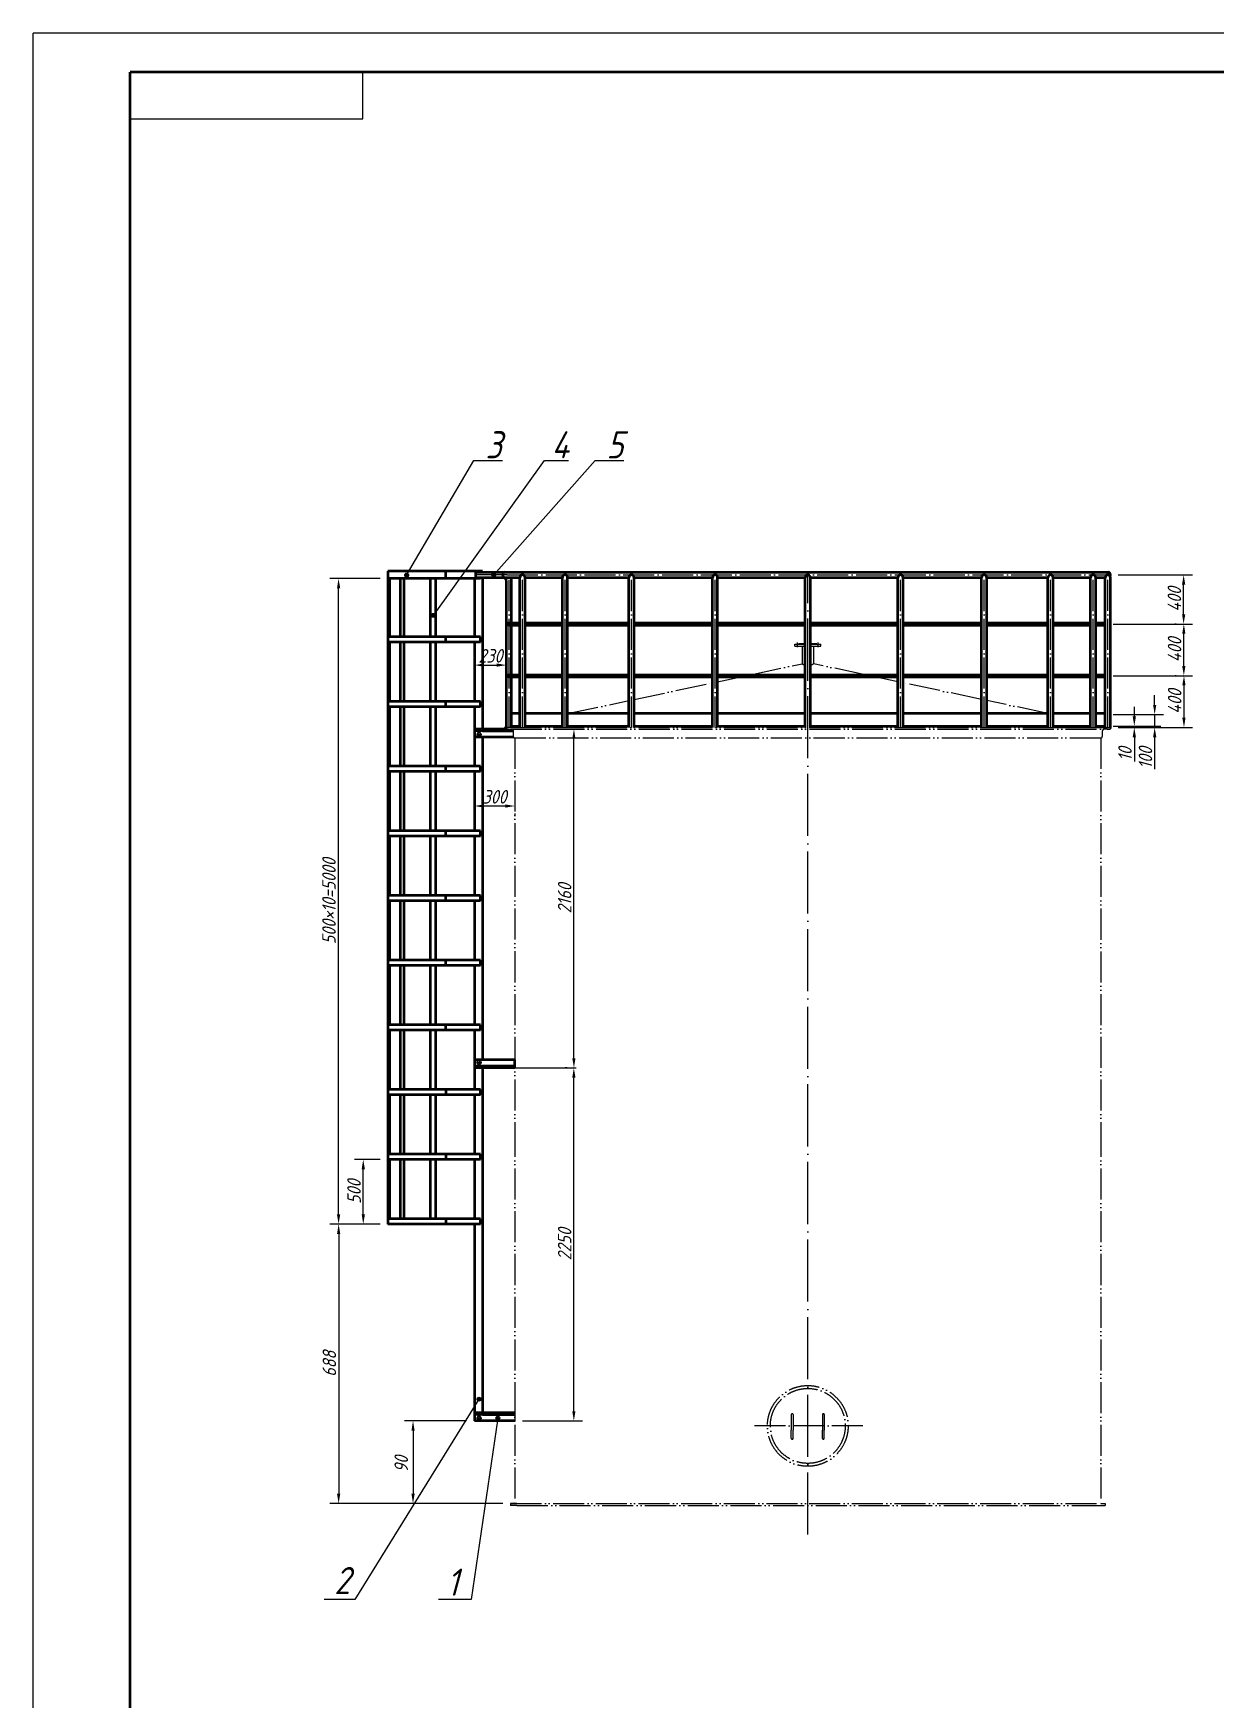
# Model space of a CAD drawing. Header units: millimetres. Extents: x 216 to 18036, y 72 to 25302.
# Drawn here: x 216 to 9362, y 12418 to 25302 of the extents above; entities that cross this region are included whole.
import ezdxf

# ---------------------------------------------------------------- set-up
doc = ezdxf.new("R2010")
doc.units = ezdxf.units.MM
for name, pattern in [('ACAD_ISO04W100', [30, 24, -3, 0, -3]), ('ACAD_ISO05W100', [33, 24, -3, 0, -3, 0, -3]), ('CENTER', [2, 1.25, -0.25, 0.25, -0.25])]:
    doc.linetypes.add(name, pattern=pattern)
for name, color, linetype in [('CL', 253, 'CENTER'), ('SM', 110, 'Continuous'), ('双点划线', 5, 'ACAD_ISO05W100'), ('双点画线', 6, 'ACAD_ISO05W100'), ('标注', 254, 'Continuous'), ('点划线', 1, 'ACAD_ISO04W100'), ('点画线', 1, 'ACAD_ISO04W100'), ('细实线', 253, 'Continuous')]:
    doc.layers.add(name, color=color, linetype=linetype)
doc.layers.add('粗实线', color=4, linetype='Continuous', lineweight=50)
doc.styles.add('GB', font='gbeitc.shx', dxfattribs={"bigfont": 'gbcbig.shx'})
doc.dimstyles.new('GB$0', dxfattribs={"dimscale": 30, "dimtxt": 3.5, "dimasz": 2.5, "dimexe": 2.25, "dimexo": 2, "dimtad": 1, "dimdec": 0, "dimtxsty": 'GB', "dimcen": 2.5, "dimadec": 0, "dimazin": 0, "dimtfac": 1, "dimtdec": 0, "dimtmove": 0, "dimatfit": 3, "dimfxl": 0, "dimarcsym": 0})

# ---------------------------------------------------------------- blocks, each defined once
blk = doc.blocks.new('*D2')
at = {"layer": 'Defpoints', "color": 0, "ltscale": 0.5}
for p in [(3628, 14574), (3153, 13935), (3907, 13935)]:
    blk.add_point(p, dxfattribs=at)
at = {"layer": '标注', "color": 0, "lineweight": -2, "ltscale": 0.5}
for p, q in [((3568, 14574), (3086, 14574)), ((3153, 14499), (3153, 14010)), ((3847, 13935), (3086, 13935))]:
    blk.add_line(p, q, dxfattribs=at)
at = {"layer": '标注', "color": 0, "ltscale": 0.5}
for points in [[(3141, 14499), (3166, 14499), (3153, 14574)], [(3141, 14010), (3166, 14010), (3153, 13935)]]:
    blk.add_solid(points, dxfattribs=at)
at = {"layer": '标注', "color": 0, "ltscale": 0.5, "insert": (3062, 14239), "char_height": 105, "attachment_point": 5, "rotation": 90, "style": 'GB'}
blk.add_mtext('90', dxfattribs=at)
blk = doc.blocks.new('*D10')
at = {"layer": 'Defpoints', "color": 0, "ltscale": 0.5}
for p in [(4397, 17303), (4405, 17303), (3941, 14574)]:
    blk.add_point(p, dxfattribs=at)
at = {"layer": '标注', "color": 0, "lineweight": -2, "ltscale": 0.5}
for p, q in [((4345, 17303), (4330, 17303)), ((4397, 14649), (4397, 17228)), ((4001, 14574), (4465, 14574))]:
    blk.add_line(p, q, dxfattribs=at)
at = {"layer": '标注', "color": 0, "ltscale": 0.5}
for points in [[(4385, 17228), (4410, 17228), (4397, 17303)], [(4385, 14649), (4410, 14649), (4397, 14574)]]:
    blk.add_solid(points, dxfattribs=at)
at = {"layer": '标注', "color": 0, "ltscale": 0.5, "insert": (4326, 15939), "char_height": 105, "attachment_point": 5, "rotation": 90, "style": 'GB'}
blk.add_mtext('2250', dxfattribs=at)
blk = doc.blocks.new('*D11')
at = {"layer": 'Defpoints', "color": 0, "ltscale": 0.5}
for p in [(2959, 16095), (2578, 13935), (3907, 13935)]:
    blk.add_point(p, dxfattribs=at)
at = {"layer": '标注', "color": 0, "lineweight": -2, "ltscale": 0.5}
for p, q in [((2899, 16095), (2510, 16095)), ((2578, 16020), (2578, 14010)), ((3847, 13935), (2510, 13935))]:
    blk.add_line(p, q, dxfattribs=at)
at = {"layer": '标注', "color": 0, "ltscale": 0.5}
for points in [[(2565, 16020), (2590, 16020), (2578, 16095)], [(2565, 14010), (2590, 14010), (2578, 13935)]]:
    blk.add_solid(points, dxfattribs=at)
at = {"layer": '标注', "color": 0, "ltscale": 0.5, "insert": (2506, 15015), "char_height": 105, "attachment_point": 5, "rotation": 90, "style": 'GB'}
blk.add_mtext('688', dxfattribs=at)
blk = doc.blocks.new('*D12')
at = {"layer": 'Defpoints', "color": 0, "ltscale": 0.5}
for p in [(2577, 21086), (2959, 21086), (2959, 16095)]:
    blk.add_point(p, dxfattribs=at)
at = {"layer": '标注', "color": 0, "lineweight": -2, "ltscale": 0.5}
for p, q in [((2899, 21086), (2510, 21086)), ((2577, 16170), (2577, 21011)), ((2899, 16095), (2510, 16095))]:
    blk.add_line(p, q, dxfattribs=at)
at = {"layer": '标注', "color": 0, "ltscale": 0.5}
for points in [[(2565, 21011), (2590, 21011), (2577, 21086)], [(2565, 16170), (2590, 16170), (2577, 16095)]]:
    blk.add_solid(points, dxfattribs=at)
at = {"layer": '标注', "color": 0, "ltscale": 0.5, "insert": (2503, 18591), "char_height": 105, "attachment_point": 5, "rotation": 90, "style": 'GB'}
blk.add_mtext('500×10=5000', dxfattribs=at)
blk = doc.blocks.new('*D3')
at = {"layer": 'Defpoints', "color": 0, "ltscale": 0.5}
for p in [(2768, 16595), (2959, 16595), (2959, 16095)]:
    blk.add_point(p, dxfattribs=at)
at = {"layer": '标注', "color": 0, "lineweight": -2, "ltscale": 0.5}
for p, q in [((2899, 16595), (2701, 16595)), ((2768, 16170), (2768, 16520)), ((2899, 16095), (2701, 16095))]:
    blk.add_line(p, q, dxfattribs=at)
at = {"layer": '标注', "color": 0, "ltscale": 0.5}
for points in [[(2756, 16520), (2781, 16520), (2768, 16595)], [(2756, 16170), (2781, 16170), (2768, 16095)]]:
    blk.add_solid(points, dxfattribs=at)
at = {"layer": '标注', "color": 0, "ltscale": 0.5, "insert": (2697, 16345), "char_height": 105, "attachment_point": 5, "rotation": 90, "style": 'GB'}
blk.add_mtext('500', dxfattribs=at)
blk = doc.blocks.new('*D14')
at = {"layer": 'Defpoints', "color": 0, "ltscale": 0.5}
for p in [(8508, 20035), (8553, 19935), (8890, 19935)]:
    blk.add_point(p, dxfattribs=at)
at = {"layer": '标注', "color": 0, "lineweight": -2, "ltscale": 0.5}
for p, q in [((8890, 20110), (8890, 20185)), ((8568, 20035), (8958, 20035)), ((8890, 20035), (8890, 19935)), ((8613, 19935), (8958, 19935)), ((8890, 19860), (8890, 19612))]:
    blk.add_line(p, q, dxfattribs=at)
at = {"layer": '标注', "color": 0, "ltscale": 0.5}
for points in [[(8878, 20110), (8903, 20110), (8890, 20035)], [(8878, 19860), (8903, 19860), (8890, 19935)]]:
    blk.add_solid(points, dxfattribs=at)
at = {"layer": '标注', "color": 0, "ltscale": 0.5, "insert": (8819, 19699), "char_height": 105, "attachment_point": 5, "rotation": 90, "style": 'GB'}
blk.add_mtext('100', dxfattribs=at)
blk = doc.blocks.new('*D15')
at = {"layer": 'Defpoints', "color": 0, "ltscale": 0.5}
for p in [(8508, 20335), (8548, 19935), (9117, 19935)]:
    blk.add_point(p, dxfattribs=at)
at = {"layer": '标注', "color": 0, "lineweight": -2, "ltscale": 0.5}
for p, q in [((8568, 20335), (9184, 20335)), ((9117, 20260), (9117, 20010)), ((8608, 19935), (9184, 19935))]:
    blk.add_line(p, q, dxfattribs=at)
at = {"layer": '标注', "color": 0, "ltscale": 0.5}
for points in [[(9104, 20260), (9129, 20260), (9117, 20335)], [(9104, 20010), (9129, 20010), (9117, 19935)]]:
    blk.add_solid(points, dxfattribs=at)
at = {"layer": '标注', "color": 0, "ltscale": 0.5, "insert": (9045, 20135), "char_height": 105, "attachment_point": 5, "rotation": 90, "style": 'GB'}
blk.add_mtext('400', dxfattribs=at)
blk = doc.blocks.new('*D16')
at = {"layer": 'Defpoints', "color": 0, "ltscale": 0.5}
for p in [(8508, 20735), (9116, 20735), (9117, 20335)]:
    blk.add_point(p, dxfattribs=at)
at = {"layer": '标注', "color": 0, "lineweight": -2, "ltscale": 0.5}
for p, q in [((8568, 20735), (9183, 20735)), ((9116, 20410), (9116, 20660)), ((9057, 20335), (9048, 20335))]:
    blk.add_line(p, q, dxfattribs=at)
at = {"layer": '标注', "color": 0, "ltscale": 0.5}
for points in [[(9103, 20660), (9128, 20660), (9116, 20735)], [(9103, 20410), (9128, 20410), (9116, 20335)]]:
    blk.add_solid(points, dxfattribs=at)
at = {"layer": '标注', "color": 0, "ltscale": 0.5, "insert": (9044, 20535), "char_height": 105, "attachment_point": 5, "rotation": 90, "style": 'GB'}
blk.add_mtext('400', dxfattribs=at)
blk = doc.blocks.new('*D5')
at = {"layer": 'Defpoints', "color": 0, "ltscale": 0.5}
for p in [(8548, 21115), (9114, 21115), (9116, 20735)]:
    blk.add_point(p, dxfattribs=at)
at = {"layer": '标注', "color": 0, "lineweight": -2, "ltscale": 0.5}
for p, q in [((8608, 21115), (9182, 21115)), ((9114, 20810), (9114, 21040)), ((9056, 20735), (9047, 20735))]:
    blk.add_line(p, q, dxfattribs=at)
at = {"layer": '标注', "color": 0, "ltscale": 0.5}
for points in [[(9102, 21040), (9127, 21040), (9114, 21115)], [(9102, 20810), (9127, 20810), (9114, 20735)]]:
    blk.add_solid(points, dxfattribs=at)
at = {"layer": '标注', "color": 0, "ltscale": 0.5, "insert": (9043, 20925), "char_height": 105, "attachment_point": 5, "rotation": 90, "style": 'GB'}
blk.add_mtext('400', dxfattribs=at)
blk = doc.blocks.new('*D6')
at = {"layer": 'Defpoints', "color": 0, "ltscale": 0.5}
for p in [(3628, 19331), (3941, 19331), (3941, 19328)]:
    blk.add_point(p, dxfattribs=at)
at = {"layer": '标注', "color": 0, "lineweight": -2, "ltscale": 0.5}
for p, q in [((3703, 19328), (3866, 19328)), ((3628, 19271), (3628, 19260)), ((3941, 19271), (3941, 19260))]:
    blk.add_line(p, q, dxfattribs=at)
at = {"layer": '标注', "color": 0, "ltscale": 0.5}
for points in [[(3703, 19340), (3703, 19315), (3628, 19328)], [(3866, 19340), (3866, 19315), (3941, 19328)]]:
    blk.add_solid(points, dxfattribs=at)
at = {"layer": '标注', "color": 0, "ltscale": 0.5, "insert": (3784, 19399), "char_height": 105, "attachment_point": 5, "style": 'GB'}
blk.add_mtext('300', dxfattribs=at)
blk = doc.blocks.new('*D7')
at = {"layer": 'Defpoints', "color": 0, "ltscale": 0.5}
for p in [(3628, 20417), (3876, 20417), (3876, 20417)]:
    blk.add_point(p, dxfattribs=at)
at = {"layer": '标注', "color": 0, "lineweight": -2, "ltscale": 0.5}
for p, q in [((3628, 20477), (3628, 20485)), ((3876, 20477), (3876, 20485)), ((3703, 20417), (3801, 20417))]:
    blk.add_line(p, q, dxfattribs=at)
at = {"layer": '标注', "color": 0, "ltscale": 0.5}
for points in [[(3703, 20430), (3703, 20405), (3628, 20417)], [(3801, 20430), (3801, 20405), (3876, 20417)]]:
    blk.add_solid(points, dxfattribs=at)
at = {"layer": '标注', "color": 0, "ltscale": 0.5, "insert": (3752, 20489), "char_height": 105, "attachment_point": 5, "style": 'GB'}
blk.add_mtext('230', dxfattribs=at)
blk = doc.blocks.new('*D17')
at = {"layer": 'Defpoints', "color": 0, "ltscale": 0.5}
for p in [(8508, 19945), (8650, 19935), (8733, 19945)]:
    blk.add_point(p, dxfattribs=at)
at = {"layer": '标注', "color": 0, "lineweight": -2, "ltscale": 0.5}
for p, q in [((8733, 20020), (8733, 20095)), ((8568, 19945), (8800, 19945)), ((8710, 19935), (8800, 19935)), ((8733, 19945), (8733, 19935)), ((8733, 19860), (8733, 19673))]:
    blk.add_line(p, q, dxfattribs=at)
at = {"layer": '标注', "color": 0, "ltscale": 0.5}
for points in [[(8720, 20020), (8745, 20020), (8733, 19945)], [(8720, 19860), (8745, 19860), (8733, 19935)]]:
    blk.add_solid(points, dxfattribs=at)
at = {"layer": '标注', "color": 0, "ltscale": 0.5, "insert": (8661, 19729), "char_height": 105, "attachment_point": 5, "rotation": 90, "style": 'GB'}
blk.add_mtext('10', dxfattribs=at)
blk = doc.blocks.new('*D8')
at = {"layer": 'Defpoints', "color": 0, "ltscale": 0.5}
for p in [(4397, 19923), (4398, 19923), (4398, 17303)]:
    blk.add_point(p, dxfattribs=at)
at = {"layer": '标注', "color": 0, "lineweight": -2, "ltscale": 0.5}
for p, q in [((4398, 17378), (4398, 19848)), ((4457, 19923), (4465, 19923)), ((4338, 17303), (4330, 17303))]:
    blk.add_line(p, q, dxfattribs=at)
at = {"layer": '标注', "color": 0, "ltscale": 0.5}
for points in [[(4385, 19848), (4410, 19848), (4398, 19923)], [(4385, 17378), (4410, 17378), (4398, 17303)]]:
    blk.add_solid(points, dxfattribs=at)
at = {"layer": '标注', "color": 0, "ltscale": 0.5, "insert": (4326, 18613), "char_height": 105, "attachment_point": 5, "rotation": 90, "style": 'GB'}
blk.add_mtext('2160', dxfattribs=at)

msp = doc.modelspace()

# ---------------------------------------------------------------- hatches: boundary and pattern name
at = {"layer": '细实线'}
for points in [[(3762.2, 21115, -1), (3792.2, 21115, -1)], [(3088.7, 21113.1, -1), (3118.7, 21113.1, -1)], [(3295.2, 20801.7, -1), (3325.2, 20801.7, -1)], [(3648.3, 14741.7, -1), (3678.3, 14741.7, -1)], [(3794.4, 14595.7, -1), (3824.4, 14595.7, -1)]]:
    msp.add_hatch(color=256, dxfattribs=at).paths.add_polyline_path(points)

# ---------------------------------------------------------------- linework, layer by layer
at = {"lineweight": -3}
for p, q in [((215.8, 71.9), (215.8, 25301.9)), ((18035.8, 25301.9), (215.8, 25301.9)), ((2765.8, 24641.9), (2765.8, 25001.9)), ((965.8, 24641.9), (2765.8, 24641.9))]:
    msp.add_line(p, q, dxfattribs=at)
at = {"lineweight": 50}
for p in [(965.8, 371.9), (17735.8, 25001.9)]:
    msp.add_line(p, (965.8, 25001.9), dxfattribs=at)
for p, q in [((3674.2, 19869.1), (3674.2, 19870.3)), ((8792.6, 19945.1), (8938.8, 19945.1)), ((3674.2, 17356.3), (3674.2, 17357.5)), ((3674.2, 17333.3), (3674.2, 17334.6)), ((3940.9, 17303.4), (4415.8, 17303.4))]:
    msp.add_line(p, q)
at = {"layer": 'CL', "linetype": 'CENTER'}
for p, q in [((3642.9, 19881.1), (3684.9, 19881.1)), ((3663.9, 19860.1), (3663.9, 19902.1)), ((3642.9, 17345.4), (3684.9, 17345.4)), ((3663.9, 17366.4), (3663.9, 17324.4)), ((3642.9, 14594.9), (3684.9, 14594.9)), ((3663.9, 14573.9), (3663.9, 14615.9))]:
    msp.add_line(p, q, dxfattribs=at)
at = {"layer": 'SM'}
for points in [[(3655.2, 19896.1), (3646.6, 19881.1), (3655.2, 19866.1), (3672.5, 19866.1), (3681.2, 19881.1), (3672.5, 19896.1)], [(3655.2, 17330.4), (3646.6, 17345.4), (3655.2, 17360.4), (3672.5, 17360.4), (3681.2, 17345.4), (3672.5, 17330.4)], [(3655.2, 14609.9), (3646.6, 14594.9), (3655.2, 14579.9), (3672.5, 14579.9), (3681.2, 14594.9), (3672.5, 14609.9)]]:
    msp.add_lwpolyline(points, close=True, dxfattribs=at)
for centre in [(3663.9, 19881.1), (3663.9, 17345.4), (3663.9, 14594.9)]:
    msp.add_circle(centre, 15, dxfattribs=at)
at = {"layer": '双点划线', "ltscale": 10}
for p, q in [((6106.9, 20580.1), (6186.9, 20580.1)), ((6106.9, 20564.1), (6106.9, 20580.1)), ((6106.9, 20564.1), (6186.9, 20564.1)), ((6126.9, 20556.6), (6126.9, 20592)), ((6135.9, 20580.1), (6139.9, 20584.1)), ((6139.9, 20584.1), (6186.9, 20584.1)), ((6162.4, 20564.1), (6162.4, 20427.7)), ((6162.4, 20564.1), (6186.9, 20564.1)), ((6226.9, 20584.1), (6273.9, 20584.1)), ((6226.9, 20580.1), (6306.9, 20580.1)), ((6226.9, 20564.1), (6251.4, 20564.1)), ((6226.9, 20564.1), (6306.9, 20564.1)), ((6251.4, 20564.1), (6251.4, 20427.7)), ((6277.9, 20580.1), (6273.9, 20584.1)), ((6286.9, 20556.6), (6286.9, 20592)), ((6306.9, 20564.1), (6306.9, 20580.1)), ((5763.9, 20343), (6162.4, 20427.7)), ((6649.7, 20343.1), (6251.4, 20427.7)), ((4862.6, 20151.5), (5469.6, 20280.5)), ((5509.6, 20289), (5688.6, 20327)), ((6904.1, 20289), (6724.9, 20327.1)), ((7551.1, 20152.3), (6944.1, 20280.4)), ((4349.1, 20042.3), (4822.6, 20143)), ((8064.6, 20044), (7591.1, 20143.9)), ((3940.9, 19935.1), (3860.9, 19935.1)), ((3890.9, 19923.1), (3870.9, 19923.1)), ((3880.9, 19935.1), (3875.9, 19935.1)), ((3940.9, 19935.1), (3880.9, 19935.1)), ((3890.9, 19923.1), (3908.9, 19923.1)), ((3906.9, 19935.1), (8456.9, 19935.1)), ((3908.9, 19923.1), (8513.9, 19923.1)), ((3928.9, 19923.1), (3928.9, 19885.1)), ((3928.9, 19885.1), (3928.9, 19864.9)), ((3940.9, 19855.3), (3940.9, 16855.1)), ((3940.9, 19855.3), (8472.9, 19855.1)), ((8085.4, 19935.1), (8472.9, 19935.1)), ((8472.9, 19935.1), (8532.9, 19935.1)), ((8472.9, 19935.1), (8532.9, 19935.1)), ((8472.9, 19935.1), (8552.9, 19935.1)), ((8472.9, 19855.1), (8472.9, 16855.1)), ((8484.9, 19903.1), (8484.9, 19885.1)), ((8484.9, 19903.1), (8484.9, 19885.1)), ((8484.9, 19885.1), (8484.9, 19864.9)), ((8522.9, 19923.1), (8504.9, 19923.1)), ((8522.9, 19923.1), (8504.9, 19923.1)), ((8522.9, 19923.1), (8542.9, 19923.1)), ((8532.9, 19935.1), (8537.9, 19935.1)), ((3940.9, 16855.1), (3940.9, 13935.1)), ((8472.9, 16855.1), (8472.9, 13935.1)), ((6079.4, 14624.1), (6079.4, 14503.3)), ((6093.4, 14624.1), (6093.4, 14503.3)), ((6320.4, 14624.1), (6320.4, 14503.3)), ((6334.4, 14624.1), (6334.4, 14503.3)), ((6079.4, 14437.5), (6079.4, 14503.3)), ((6093.4, 14437.5), (6093.4, 14503.3)), ((6320.4, 14437.5), (6320.4, 14503.3)), ((6334.4, 14437.5), (6334.4, 14503.3)), ((3906.9, 13935.1), (8472.9, 13935.1)), ((3956.9, 13919.1), (8456.9, 13919.1)), ((8456.9, 13919.1), (8506.9, 13919.1)), ((8472.9, 13935.1), (8506.9, 13935.1)), ((8506.9, 13935.1), (8506.9, 13919.1))]:
    msp.add_line(p, q, dxfattribs=at)
at = {"layer": '双点划线', "ltscale": 20}
for p, q in [((3956.9, 13935.1), (3906.9, 13935.1)), ((3906.9, 13935.1), (3906.9, 13919.1)), ((3956.9, 13919.1), (3906.9, 13919.1))]:
    msp.add_line(p, q, dxfattribs=at)
at = {"layer": '双点划线', "ltscale": 10}
msp.add_circle((6206.9, 14535.1), 312.2, dxfattribs=at)
for centre, radius, start, end in [((6206.9, 20501), 85.7, 238.72364, 256.5066), ((6206.9, 20501), 85.7, 283.4934, 301.27636), ((3870.9, 19933.1), 10, 168.46304, 270), ((3938.9, 19864.9), 10, 180, 281.53696), ((8474.9, 19864.9), 10, 258.46304, 0), ((8504.9, 19903.1), 20, 90, 180), ((8542.9, 19933.1), 10, 270, 11.53696), ((6086.4, 14622.1), 7.3, 16.50843, 163.49157), ((6327.4, 14622.1), 7.3, 16.50843, 163.49157), ((6086.4, 14439.6), 7.3, 196.50843, 343.49157), ((6327.4, 14439.6), 7.3, 196.50843, 343.49157)]:
    msp.add_arc(centre, radius, start, end, dxfattribs=at)
at = {"layer": '双点画线', "ltscale": 0.5}
for centre, radius, start in [((4817.7, 20477.8), 7, 45.7168), ((4818.8, 20478.8), 20, 78.89203)]:
    msp.add_arc(centre, radius, start, 90, dxfattribs=at)
at = {"layer": '标注', "ltscale": 0.5}
msp.add_line((3940.9, 14636.9), (3940.9, 14573.9), dxfattribs=at)
for points in [[(3103.8, 21113.2), (3624.2, 21999.7), (3845.5, 21999.7)], [(3310.3, 20801.7), (4169, 21999.7), (4354.8, 21999.7)], [(3777.3, 21115), (4563.2, 21999.7), (4783.3, 21999.7)], [(3663.3, 14741.7), (2701.8, 13192.7), (2465.8, 13192.7)], [(3809.5, 14595.7), (3603.2, 13192.7), (3349.6, 13192.7)]]:
    msp.add_lwpolyline(points, dxfattribs=at)
at = {"layer": '点划线', "ltscale": 10}
for p, q in [((3879.5, 21115.1), (3637.5, 21115)), ((3879.5, 21115.1), (8547.9, 21115.1)), ((3895.9, 19935.1), (3895.9, 21095)), ((3999.5, 19935.1), (3999.5, 21095)), ((4329.1, 19935.1), (4329.1, 21095)), ((4842.6, 19935.2), (4842.6, 21095)), ((5489.6, 19935.2), (5489.6, 21095)), ((6924.1, 19935.2), (6924.1, 21095)), ((7571.1, 19935.2), (7571.1, 21095)), ((8084.6, 19935.2), (8084.6, 21095)), ((8414.3, 19935.2), (8414.3, 21095)), ((8527.9, 19935.3), (8527.9, 21095.1)), ((4019.5, 20735), (4309.1, 20735)), ((4349.1, 20735), (4822.6, 20735)), ((4862.6, 20735), (5469.6, 20735)), ((5509.6, 20735), (6186.9, 20735)), ((6226.9, 20735), (6904.1, 20735.1)), ((6944.1, 20735.1), (7551.1, 20735.1)), ((7591.1, 20735.1), (8064.6, 20735.1)), ((8104.6, 20735.1), (8394.3, 20735.1)), ((3895.9, 20335), (3979.5, 20335)), ((4019.5, 20335), (4309.1, 20335)), ((4349.1, 20335), (4822.6, 20335)), ((4862.6, 20335), (5469.6, 20335)), ((5509.6, 20335), (6186.9, 20335)), ((6226.9, 20335), (6904.1, 20335.1)), ((6944.1, 20335.1), (7551.1, 20335.1)), ((7591.1, 20335.1), (8064.6, 20335.1)), ((8104.6, 20335.1), (8394.3, 20335.1)), ((6633.7, 14535.1), (5782.7, 14535.1))]:
    msp.add_line(p, q, dxfattribs=at)
at = {"layer": '点划线', "ltscale": 0.5}
for p, q in [((3895.9, 20735), (3979.5, 20735)), ((8434.3, 20735.1), (8507.9, 20735.1)), ((8434.3, 20335.1), (8507.9, 20335.1)), ((8547.9, 20335.1), (8547.9, 20335.1))]:
    msp.add_line(p, q, dxfattribs=at)
at = {"layer": '点划线', "ltscale": 10}
msp.add_circle((6206.9, 14535.1), 289.7, dxfattribs=at)
at = {"layer": '点画线', "ltscale": 20}
msp.add_line((6206.9, 13695.6), (6206.9, 21113.6), dxfattribs=at)
at = {"layer": '粗实线'}
for p, q in [((2959.4, 21143.2), (2959.4, 16095)), ((3627.9, 21143.2), (2959.4, 21143.2)), ((3406.4, 21086.3), (3406.4, 21143.2)), ((3690.9, 21143.2), (3627.9, 21143.2)), ((3637.5, 21135), (8527.9, 21135.1)), ((3637.5, 21135), (3637.5, 21095.3)), ((3674.2, 21135), (3674.2, 21143.2)), ((3690.9, 21135), (3690.9, 21143.2)), ((3627.9, 21086.3), (2959.4, 21086.3)), ((2972.8, 20635), (2972.8, 21086.3)), ((3057.2, 20635), (3057.2, 21086.3)), ((3085.5, 20635), (3085.5, 21086.3)), ((3289.4, 20635), (3289.4, 21086.3)), ((3329.4, 20635), (3329.4, 21086.3)), ((3627.9, 21086.3), (3627.9, 20635)), ((3674.2, 21086.3), (3627.9, 21086.3)), ((3637.5, 21095.3), (3979.5, 21095)), ((3674.2, 21086.3), (3674.2, 21095.3)), ((3690.9, 21086.3), (3690.9, 21095.3)), ((3690.9, 21086.3), (3690.9, 19923.1)), ((3875.9, 19935.1), (3875.9, 21065)), ((3915.9, 20743), (3915.9, 21075)), ((3979.5, 19935.1), (3979.5, 21095)), ((4019.5, 21095), (4309.1, 21095)), ((4019.5, 19935.1), (4019.5, 21095)), ((4309.1, 19935.1), (4309.1, 21095)), ((4349.1, 21095), (4822.6, 21095)), ((4349.1, 19935.1), (4349.1, 21095)), ((4822.6, 19935.1), (4822.6, 21095)), ((4862.6, 21095), (5469.6, 21095)), ((4862.6, 19935.1), (4862.6, 21095)), ((5469.6, 19935.1), (5469.6, 21095)), ((5509.6, 21095), (6186.9, 21095)), ((5509.6, 19935.1), (5509.6, 21095)), ((6186.9, 19935.1), (6186.9, 21095)), ((6226.9, 21095), (6904.1, 21095.1)), ((6226.9, 19935.1), (6226.9, 21095)), ((6904.1, 19935.1), (6904.1, 21095.1)), ((6944.1, 21095.1), (7551.1, 21095.1)), ((6944.1, 19935.1), (6944.1, 21095.1)), ((7551.1, 19935.1), (7551.1, 21095.1)), ((7591.1, 21095.1), (8064.6, 21095.1)), ((7591.1, 19935.1), (7591.1, 21095.1)), ((8064.6, 19935.1), (8064.6, 21095.1)), ((8104.6, 21095.1), (8394.3, 21095.1)), ((8104.6, 19935.1), (8104.6, 21095.1)), ((8394.3, 19935.1), (8394.3, 21095.1)), ((8434.3, 21095.1), (8507.9, 21095.1)), ((8434.3, 19935.1), (8434.3, 21095.1)), ((8507.9, 19935.1), (8507.9, 21095.1)), ((8547.9, 21095.1), (8547.9, 21095.1)), ((8547.9, 19935.1), (8547.9, 21095.1)), ((3895.9, 20743), (3979.5, 20743)), ((4019.5, 20743), (4309.1, 20743)), ((4349.1, 20743), (4822.6, 20743)), ((4862.6, 20743), (5469.6, 20743)), ((5509.6, 20743), (6186.9, 20743)), ((6226.9, 20743), (6904.1, 20743.1)), ((6944.1, 20743.1), (7551.1, 20743.1)), ((7591.1, 20743.1), (8064.6, 20743.1)), ((8104.6, 20743.1), (8394.3, 20743.1)), ((8434.3, 20743.1), (8507.9, 20743.1)), ((8547.9, 20743.1), (8547.9, 20743.1)), ((3674.2, 20635), (2959.4, 20635)), ((3406.4, 20595), (3406.4, 20635)), ((3674.2, 20595), (3674.2, 20635)), ((3895.9, 20727), (3979.5, 20727)), ((3915.9, 20343), (3915.9, 20727)), ((4019.5, 20727), (4309.1, 20727)), ((4349.1, 20727), (4822.6, 20727)), ((4862.6, 20727), (5469.6, 20727)), ((5509.6, 20727), (6186.9, 20727)), ((6226.9, 20727), (6904.1, 20727.1)), ((6944.1, 20727.1), (7551.1, 20727.1)), ((7591.1, 20727.1), (8064.6, 20727.1)), ((8104.6, 20727.1), (8394.3, 20727.1)), ((8434.3, 20727.1), (8507.9, 20727.1)), ((8547.9, 20735.1), (8547.9, 20735.1)), ((8547.9, 20727.1), (8547.9, 20727.1)), ((3674.2, 20595), (2959.4, 20595)), ((3674.2, 20595), (2959.4, 20595)), ((2972.8, 20135), (2972.8, 20595)), ((3057.2, 20135), (3057.2, 20595)), ((3085.5, 20135), (3085.5, 20595)), ((3289.4, 20135), (3289.4, 20595)), ((3329.4, 20135), (3329.4, 20595)), ((3627.9, 20595), (3627.9, 20135)), ((3895.9, 20343), (3979.5, 20343)), ((3895.9, 20327), (3979.5, 20327)), ((3915.9, 19935.1), (3915.9, 20327)), ((4019.5, 20343), (4309.1, 20343)), ((4019.5, 20327), (4309.1, 20327)), ((4349.1, 20343), (4822.6, 20343)), ((4349.1, 20327), (4822.6, 20327)), ((4862.6, 20343), (5469.6, 20343)), ((4862.6, 20327), (5469.6, 20327)), ((5509.6, 20343), (6186.9, 20343)), ((5509.6, 20327), (6186.9, 20327)), ((6226.9, 20343), (6904.1, 20343.1)), ((6226.9, 20327), (6904.1, 20327.1)), ((6944.1, 20343.1), (7551.1, 20343.1)), ((6944.1, 20327.1), (7551.1, 20327.1)), ((7591.1, 20343.1), (8064.6, 20343.1)), ((7591.1, 20327.1), (8064.6, 20327.1)), ((8104.6, 20343.1), (8394.3, 20343.1)), ((8104.6, 20327.1), (8394.3, 20327.1)), ((8434.3, 20343.1), (8507.9, 20343.1)), ((8434.3, 20327.1), (8507.9, 20327.1)), ((8547.9, 20343.1), (8547.9, 20343.1)), ((8547.9, 20327.1), (8547.9, 20327.1)), ((3674.2, 20135), (2959.4, 20135)), ((3406.4, 20095), (3406.4, 20135)), ((3674.2, 20095), (3674.2, 20135)), ((3875.9, 19935.1), (3875.9, 20101.3)), ((3674.2, 20095), (2959.4, 20095)), ((3674.2, 20095), (2959.4, 20095)), ((2972.8, 19635), (2972.8, 20095)), ((3057.2, 19635), (3057.2, 20095)), ((3085.5, 19635), (3085.5, 20095)), ((3289.4, 19635), (3289.4, 20095)), ((3329.4, 19635), (3329.4, 20095)), ((3627.9, 20095), (3627.9, 19635)), ((3915.9, 20045.1), (3979.5, 20045.1)), ((4019.5, 20045.1), (4309.1, 20045.1)), ((4349.1, 20045.1), (4822.6, 20045.1)), ((4862.6, 20045.1), (5469.6, 20045.1)), ((5509.6, 20045.1), (6186.9, 20045.1)), ((6226.9, 20045.1), (6904.1, 20045.1)), ((6944.1, 20045.1), (7551.1, 20045.1)), ((7591.1, 20045.1), (8064.6, 20045.1)), ((8104.6, 20045.1), (8394.3, 20045.1)), ((8106.4, 20035.1), (8104.6, 20035.5)), ((8434.3, 20045.1), (8507.9, 20045.1)), ((3880.9, 19923.1), (3627.9, 19923.1)), ((3928.9, 19910.1), (3627.9, 19910.1)), ((3930.1, 19860.1), (3627.9, 19860.1)), ((3930.1, 19860.1), (3642.9, 19860.1)), ((3930.1, 19860.1), (3642.9, 19860.1)), ((3930.1, 19860.1), (3642.9, 19860.1)), ((3690.9, 19910.1), (3928.9, 19910.1)), ((3690.9, 19860.1), (3690.9, 19769.1)), ((3915.9, 19945.1), (3979.5, 19945.1)), ((4019.5, 19945.1), (4309.1, 19945.1)), ((4349.1, 19945.1), (4822.6, 19945.1)), ((4862.6, 19945.1), (5469.6, 19945.1)), ((5509.6, 19945.1), (6186.9, 19945.1)), ((6226.9, 19945.1), (6904.1, 19945.1)), ((6944.1, 19945.1), (7551.1, 19945.1)), ((7591.1, 19945.1), (8064.6, 19945.1)), ((8104.6, 19945.1), (8394.3, 19945.1)), ((8434.3, 19945.1), (8507.9, 19945.1)), ((3690.9, 19769.1), (3690.9, 19704.1)), ((3674.2, 19635), (2959.4, 19635)), ((3674.2, 19595), (2959.4, 19595)), ((3674.2, 19595), (2959.4, 19595)), ((2972.8, 19135), (2972.8, 19595)), ((3057.2, 19135), (3057.2, 19595)), ((3085.5, 19135), (3085.5, 19595)), ((3289.4, 19135), (3289.4, 19595)), ((3329.4, 19135), (3329.4, 19595)), ((3406.4, 19595), (3406.4, 19635)), ((3627.9, 19595), (3627.9, 19135)), ((3674.2, 19595), (3674.2, 19635)), ((3690.9, 19704.1), (3690.9, 19569.1)), ((3690.9, 19569.1), (3690.9, 17366.4)), ((3674.2, 19135), (2959.4, 19135)), ((3674.2, 19095), (2959.4, 19095)), ((3674.2, 19095), (2959.4, 19095)), ((2972.8, 18635), (2972.8, 19095)), ((3057.2, 18635), (3057.2, 19095)), ((3085.5, 18635), (3085.5, 19095)), ((3289.4, 18635), (3289.4, 19095)), ((3329.4, 18635), (3329.4, 19095)), ((3406.4, 19095), (3406.4, 19135)), ((3627.9, 19095), (3627.9, 18635)), ((3674.2, 19095), (3674.2, 19135)), ((3674.2, 18635), (2959.4, 18635)), ((3674.2, 18595), (2959.4, 18595)), ((3674.2, 18595), (2959.4, 18595)), ((2972.8, 18135), (2972.8, 18595)), ((3057.2, 18135), (3057.2, 18595)), ((3085.5, 18135), (3085.5, 18595)), ((3289.4, 18135), (3289.4, 18595)), ((3329.4, 18135), (3329.4, 18595)), ((3406.4, 18595), (3406.4, 18635)), ((3627.9, 18595), (3627.9, 18135)), ((3674.2, 18595), (3674.2, 18635)), ((3674.2, 18135), (2959.4, 18135)), ((3674.2, 18095), (2959.4, 18095)), ((3674.2, 18095), (2959.4, 18095)), ((2972.8, 17635), (2972.8, 18095)), ((3057.2, 17635), (3057.2, 18095)), ((3085.5, 17635), (3085.5, 18095)), ((3289.4, 17635), (3289.4, 18095)), ((3329.4, 17635), (3329.4, 18095)), ((3406.4, 18095), (3406.4, 18135)), ((3627.9, 18095), (3627.9, 17635)), ((3674.2, 18095), (3674.2, 18135)), ((3674.2, 17635), (2959.4, 17635)), ((3674.2, 17595), (2959.4, 17595)), ((3674.2, 17595), (2959.4, 17595)), ((2972.8, 17135), (2972.8, 17595)), ((3057.2, 17135), (3057.2, 17595)), ((3085.5, 17135), (3085.5, 17595)), ((3289.4, 17135), (3289.4, 17595)), ((3329.4, 17135), (3329.4, 17595)), ((3406.4, 17595), (3406.4, 17635)), ((3627.9, 17595), (3627.9, 17135)), ((3674.2, 17595), (3674.2, 17635)), ((3940.9, 17366.4), (3627.9, 17366.4)), ((3940.9, 17316.4), (3627.9, 17316.4)), ((3940.9, 17303.4), (3627.9, 17303.4)), ((3940.9, 17366.4), (3642.9, 17366.4)), ((3940.9, 17366.4), (3642.9, 17366.4)), ((3940.9, 17303.4), (3642.9, 17303.4)), ((3690.9, 17316.4), (3940.9, 17316.4)), ((3690.9, 17303.4), (3690.9, 17069.1)), ((3940.9, 17303.4), (3940.9, 17366.4)), ((3674.2, 17135), (2959.4, 17135)), ((3406.4, 17135), (3406.4, 17095)), ((3674.2, 17095), (3674.2, 17135)), ((3674.2, 17095), (2959.4, 17095)), ((3674.2, 17095), (2959.4, 17095)), ((2972.8, 16635), (2972.8, 17095)), ((3057.2, 16635), (3057.2, 17095)), ((3085.5, 16635), (3085.5, 17095)), ((3289.4, 16635), (3289.4, 17095)), ((3329.4, 16635), (3329.4, 17095)), ((3627.9, 17095), (3627.9, 16635)), ((3690.9, 17069.1), (3690.9, 16935.1)), ((3690.9, 16935.1), (3690.9, 16804.1)), ((3690.9, 16804.1), (3690.9, 14636.9)), ((3674.2, 16635), (2959.4, 16635)), ((2972.8, 16635), (2972.8, 16666.5)), ((3406.4, 16635), (3406.4, 16595)), ((3674.2, 16595), (3674.2, 16635)), ((3674.2, 16595), (2959.4, 16595)), ((3674.2, 16595), (2959.4, 16595)), ((3674.2, 16595), (2959.4, 16595)), ((2972.8, 16135), (2972.8, 16595)), ((3057.2, 16135), (3057.2, 16595)), ((3085.5, 16135), (3085.5, 16595)), ((3289.4, 16135), (3289.4, 16595)), ((3329.4, 16135), (3329.4, 16595)), ((3627.9, 16595), (3627.9, 16135)), ((3674.2, 16135), (2959.4, 16135)), ((3406.4, 16135), (3406.4, 16095)), ((3674.2, 16095), (3674.2, 16135)), ((3674.2, 16095), (2959.4, 16095)), ((3674.2, 16095), (2959.4, 16095)), ((3674.2, 16095), (2959.4, 16095)), ((3627.9, 16095), (3627.9, 14573.9)), ((3940.9, 14636.9), (3627.9, 14636.9)), ((3940.9, 14623.9), (3627.9, 14623.9)), ((3940.9, 14573.9), (3627.9, 14573.9)), ((3940.9, 14573.9), (3642.9, 14573.9)), ((3940.9, 14573.9), (3642.9, 14573.9)), ((3690.9, 14623.9), (3940.9, 14623.9))]:
    msp.add_line(p, q, dxfattribs=at)
for centre, radius, start, end in [((3865.7, 21115.1), 20, 90.00438, 270), ((8527.9, 21115.1), 20, 329.91126, 90), ((3845.9, 21065), 30, 0, 90.00077), ((3855.9, 21075), 60, 0, 19.54404), ((3999.5, 21095), 20, 0.00438, 180), ((4329.1, 21095), 20, 0.00438, 180), ((4842.6, 21095), 20, 0.00438, 180), ((5489.6, 21095), 20, 0.00438, 180), ((6206.9, 21095), 20, 0.00438, 180), ((6924.1, 21095), 20, 0.00438, 180), ((7571.1, 21095), 20, 0.00438, 180), ((8084.6, 21095), 20, 0.00438, 180), ((8414.3, 21095), 20, 0.00438, 180), ((8527.9, 21095), 20, 0.00438, 180), ((3895.9, 20735), 8, 90, 270), ((3895.9, 20335), 8, 90, 270)]:
    msp.add_arc(centre, radius, start, end, dxfattribs=at)
at = {"layer": '细实线'}
for centre in [(3777.3, 21115), (3103.8, 21113.2), (3310.3, 20801.7), (3663.3, 14741.7), (3809.5, 14595.7)]:
    msp.add_circle(centre, 15, dxfattribs=at)

# ---------------------------------------------------------------- texts
at = {"layer": '标注', "style": 'GB'}
for s, p in [('2', (2543.8, 13234.5)), ('1', (3414.6, 13221.7))]:
    msp.add_text(s, height=210, dxfattribs=at).set_placement(p)
at = {"layer": '标注', "char_height": 210, "width": 2181.788, "attachment_point": 4, "style": 'GB'}
for s, insert in [('3', (3713.3, 22120.6)), ('4', (4223.6, 22120.6)), ('5', (4649.4, 22120.6))]:
    msp.add_mtext(s, dxfattribs=dict(at, insert=insert))

# ---------------------------------------------------------------- dimensions: what is measured, and where the dimension line sits
at = {"layer": '标注', "ltscale": 0.5}
for base, p1, p2, text, picture, middle in [((2577.5, 21086.3), (2959.4, 16095), (2959.4, 21086.3), '500×10=5000', '*D12', (2503.3, 18590.6)), ((9114.2, 21115.1), (9115.7, 20735.1), (8547.9, 21115.1), '400', '*D5', (9043, 20925.1)), ((4397.6, 19923.1), (4397.6, 17303.4), (4397.4, 19923.1), '2160', '*D8', (4326.3, 18613.3)), ((4397.4, 17303.4), (3940.9, 14573.9), (4404.9, 17303.4), '2250', '*D10', (4326.1, 15938.7)), ((2577.6, 13935.1), (2959.4, 16095), (3906.9, 13935.1), '688', '*D11', (2506.3, 15015))]:
    dim = msp.add_linear_dim(base=base, p1=p1, p2=p2, angle=90, text=text, dimstyle='GB$0', dxfattribs=at)
    dim.commit()
    dim.dimension.update_dxf_attribs({"geometry": picture, "text_midpoint": middle})
for base, p1, p2, picture, middle in [((9115.7, 20735.1), (9116.5, 20335.1), (8507.9, 20735.1), '*D16', (9044.4, 20535.1)), ((9116.5, 19935.1), (8507.9, 20335.1), (8547.9, 19935.1), '*D15', (9045.3, 20135.1)), ((8890.3, 19935.1), (8507.9, 20035.1), (8552.9, 19935.1), '*D14', (8819.1, 19698.6)), ((2768, 16595), (2959.4, 16095), (2959.4, 16595), '*D3', (2696.8, 16345))]:
    dim = msp.add_linear_dim(base=base, p1=p1, p2=p2, angle=90, dimstyle='GB$0', dxfattribs=at)
    dim.commit()
    dim.dimension.update_dxf_attribs({"geometry": picture, "text_midpoint": middle})
for base, p1, p2, text, picture, middle in [((3875.9, 20417.3), (3627.9, 20417.3), (3875.9, 20417.3), '230', '*D7', (3751.9, 20488.5)), ((3940.9, 19327.9), (3627.9, 19330.7), (3940.9, 19330.7), '300', '*D6', (3784.4, 19399.2))]:
    dim = msp.add_linear_dim(base=base, p1=p1, p2=p2, text=text, dimstyle='GB$0', dxfattribs=at)
    dim.commit()
    dim.dimension.update_dxf_attribs({"geometry": picture, "text_midpoint": middle})
dim = msp.add_linear_dim(base=(8732.5, 19945.1), p1=(8650.4, 19935.1), p2=(8507.9, 19945.1), angle=90, dimstyle='GB$0', dxfattribs=at)
dim.commit()
dim.dimension.update_dxf_attribs({"geometry": '*D17', "text_midpoint": (8732.5, 19729.2), "dimtype": 160})
dim = msp.add_linear_dim(base=(3153.5, 13935.1), p1=(3627.9, 14573.9), p2=(3906.9, 13935.1), angle=90, text='90', dimstyle='GB$0', override={"dimtmove": 2}, dxfattribs=at)
dim.commit()
dim.dimension.update_dxf_attribs({"geometry": '*D2', "text_midpoint": (3062.4, 14238.7), "dimtype": 160})

doc.saveas('drawing.dxf')
